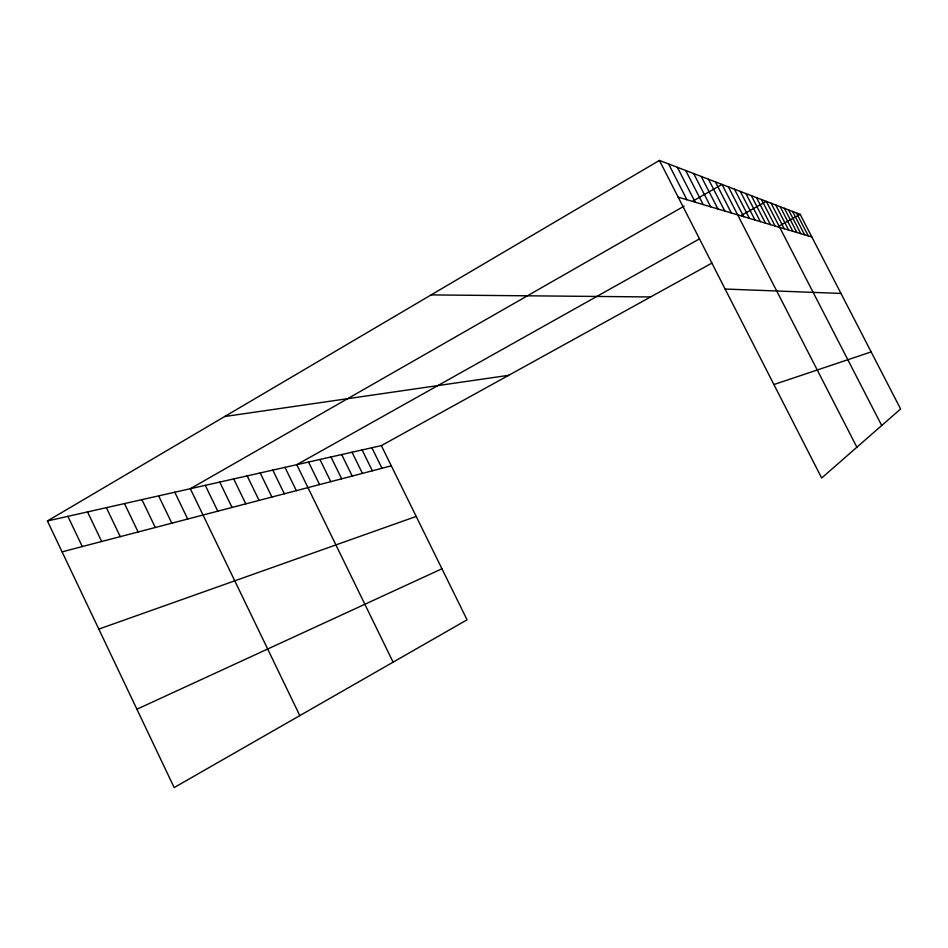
<?xml version="1.0" encoding="UTF-8"?>
<svg xmlns="http://www.w3.org/2000/svg" width="948" height="948" viewBox="0 0 948 948"><rect width="100%" height="100%" fill="white"/><g stroke="black" fill="none" stroke-linecap="round" stroke-linejoin="round"><path stroke-width="1.42" d="M47.4 520.973L381.357 445.607L467.056 619.814L174.159 787.575L47.4 520.973L659.417 160.425L800.183 214.367L900.6 408.991L821.667 478.029L659.417 160.425M684.16 206.095L190.323 488.718L299.805 715.61M692.893 201.106L722.032 184.422L856.885 447.231M699.458 238.896L296.783 464.698L393.112 662.178M741.111 215.54L766.328 201.403L881.699 425.522M381.357 445.607L711.972 263.07M778.047 226.596L800.183 214.367M136.915 709.234L441.946 568.776M98.805 629.093L416.196 516.423M773.912 384.544L871.153 351.921M62.07 551.843L391.311 465.847M224.688 416.528L508.673 375.313M431.139 294.911L650.624 296.949M725.113 289.033L840.983 293.442M678.152 197.113L811.832 236.964M796.439 212.933L808.289 235.898M792.575 211.451L804.615 234.808M788.582 209.923L800.823 233.682M784.434 208.335L796.901 232.509M780.157 206.7L792.824 231.288M775.713 204.993L788.618 230.032M771.103 203.228L784.245 228.729M761.517 199.554L775.132 226.015M756.516 197.634L770.392 224.605M751.326 195.643L765.463 223.136M745.934 193.582L760.332 221.607M740.317 191.425L755.011 220.019M734.475 189.185L749.453 218.36M728.384 186.851L743.67 216.642M715.408 181.886L731.346 212.968M708.476 179.231L724.77 211.001M701.236 176.458L717.897 208.951M693.663 173.543L710.692 206.806M685.712 170.498L703.143 204.555M677.382 167.31L695.228 202.197M668.624 163.957L686.909 199.72M371.877 447.752L381.973 468.288M362.112 449.956L372.351 470.801M352.052 452.22L362.432 473.396M341.683 454.566L352.206 476.062M330.982 456.983L341.671 478.811M319.95 459.472L330.793 481.655M308.55 462.043L319.559 484.582M284.993 467.364L296.333 490.649M272.799 470.113L284.329 493.79M260.202 472.945L271.91 497.036M247.179 475.884L259.077 500.39M233.706 478.93L245.793 503.85M219.758 482.082L232.035 507.453M205.301 485.34L217.791 511.173M174.787 492.225L187.704 519.03M158.66 495.863L171.801 523.178M141.916 499.643L155.282 527.491M124.496 503.578L138.112 531.982M106.389 507.666L120.254 536.639M87.536 511.92L101.661 541.498M67.889 516.352L82.286 546.558"/></g></svg>
